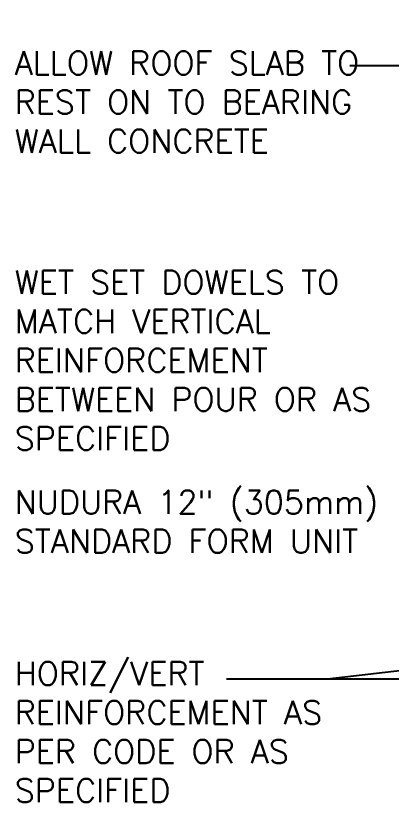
# Model space of a CAD drawing. Header units: inches. Extents: x 169 to 226.9, y 117.2 to 193.8.
# Drawn here: x 169.02 to 181.04, y 141.15 to 166.35 of the extents above; entities that cross this region are included whole.
import ezdxf

# ---------------------------------------------------------------- set-up
doc = ezdxf.new("R2010")
doc.units = ezdxf.units.IN
doc.header["$LTSCALE"] = 0.5
doc.header["$MEASUREMENT"] = 0
doc.layers.add('TEXT', color=4, linetype='Continuous')
doc.styles.add('DIM', font='romans.shx', dxfattribs={"width": 0.7})
doc.styles.add('ROMANS', font='romans.shx', dxfattribs={"height": 0.75})
doc.dimstyles.new('ext_12', dxfattribs={"dimscale": 12, "dimtxt": 0.075, "dimasz": 0.09375, "dimexe": 0.09375, "dimexo": 0.0625, "dimgap": 0.0625, "dimtad": 1, "dimdec": 1, "dimzin": 2, "dimdsep": 46, "dimlunit": 4, "dimtxsty": 'DIM', "dimcen": 0.09, "dimdle": 0.09375, "dimclrt": 4, "dimadec": 0, "dimazin": 0, "dimtfac": 1, "dimtdec": 1, "dimtmove": 2, "dimatfit": 3, "dimfxl": 1, "dimfrac": 2, "dimtolj": 1, "dimtzin": 0, "dimarcsym": 0})

msp = doc.modelspace()

# ---------------------------------------------------------------- texts
at = {"layer": 'TEXT', "char_height": 0.75, "attachment_point": 1, "style": 'ROMANS'}
for s, insert, width in [('\\A1;{\\C4;ALLOW ROOF SLAB TO REST ON TO BEARING WALL CONCRETE}', (168.989, 165.207), 12.44051), ('\\A1;{\\C4;WET SET DOWELS TO MATCH VERTICAL REINFORCEMENT BETWEEN POUR OR AS SPECIFIED}', (168.989, 158.182), 12.44051), ('NUDURA 12" (305mm) STANDARD FORM UNIT', (168.989, 151.141), 13.07256), ('HORIZ/VERT REINFORCEMENT AS PER CODE OR AS SPECIFIED', (168.989, 145.651), 12.44051)]:
    msp.add_mtext(s, dxfattribs=dict(at, insert=insert, width=width))

# ---------------------------------------------------------------- leaders
at = {"layer": 'TEXT'}
for points in [[(199.069, 166.265), (182.546, 164.739), (179.713, 164.739)], [(195.892, 147.062), (179, 145.09), (175.766, 145.09)], [(194.81, 145.09), (175.766, 145.09)]]:
    msp.add_leader(points, dimstyle='ext_12', override={"dimgap": 0.0625, "dimtad": 0}, dxfattribs=at)

doc.saveas('drawing.dxf')
